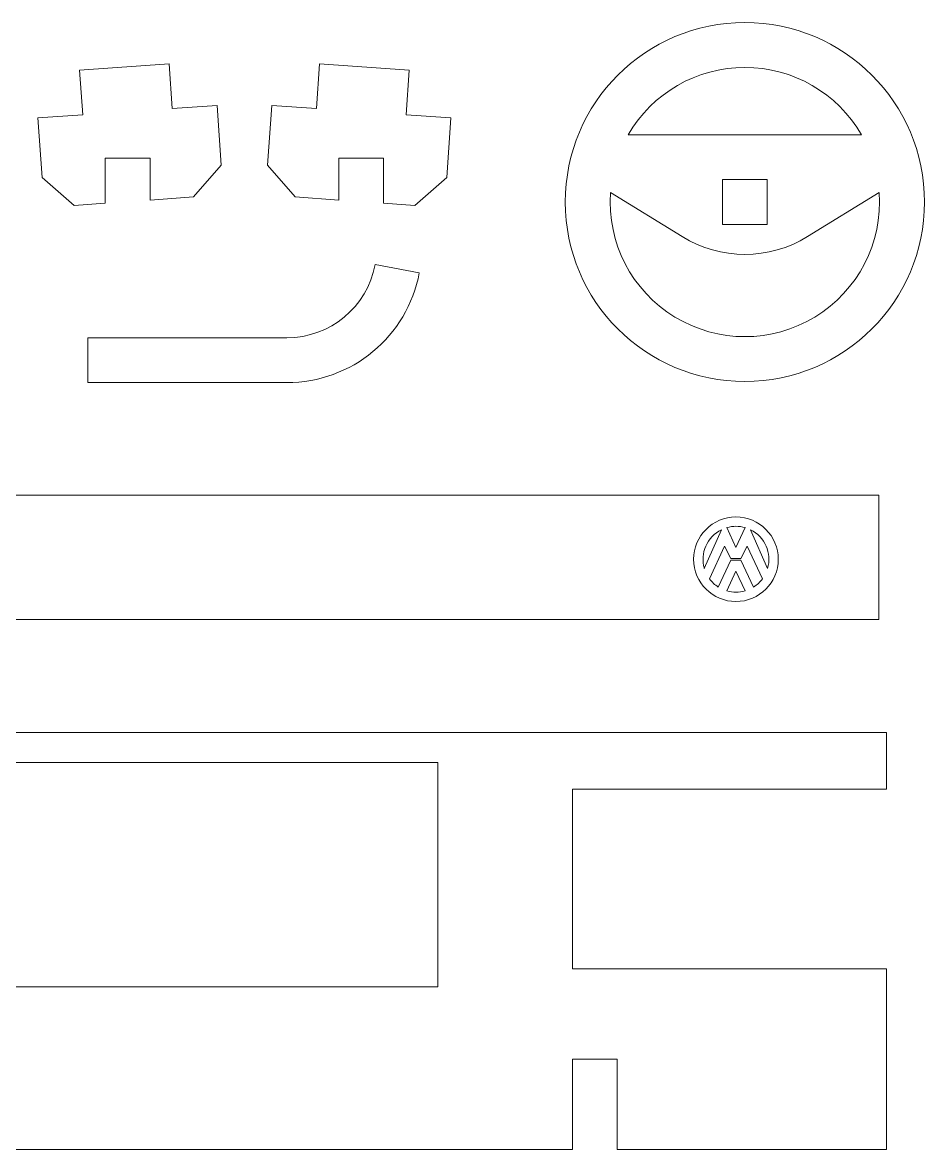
# Model space of a CAD drawing. Header units: millimetres. Extents: x 1593 to 2741, y -1858 to 567.
# Drawn here: x 2461.5 to 2521.7, y -177.8 to -102.5 of the extents above; entities that cross this region are included whole.
import ezdxf

# ---------------------------------------------------------------- set-up
doc = ezdxf.new("R2010")
doc.units = ezdxf.units.MM
doc.layers.add('CUTTING', color=5, linetype='Continuous')
doc.layers.add('ENGRAVING', color=1, linetype='Continuous')

msp = doc.modelspace()

# ---------------------------------------------------------------- linework, layer by layer
at = {"layer": 'CUTTING', "linetype": 'Continuous', "lineweight": 15}
for p, q in [((2465.259, -105.627), (2471.245, -105.208)), ((2471.245, -105.208), (2471.454, -108.201)), ((2481.304, -105.208), (2481.095, -108.201)), ((2487.29, -105.627), (2481.304, -105.208)), ((2465.469, -108.619), (2465.259, -105.627)), ((2487.08, -108.619), (2487.29, -105.627)), ((2471.454, -108.201), (2474.447, -107.992)), ((2474.447, -107.992), (2474.726, -111.982)), ((2478.102, -107.992), (2477.823, -111.982)), ((2481.095, -108.201), (2478.102, -107.992)), ((2462.476, -108.829), (2465.469, -108.619)), ((2462.755, -112.819), (2462.476, -108.829)), ((2490.073, -108.829), (2487.08, -108.619)), ((2489.794, -112.819), (2490.073, -108.829)), ((2517.512, -109.953), (2501.924, -109.953)), ((2466.969, -111.515), (2469.969, -111.515)), ((2466.969, -111.515), (2466.969, -114.529)), ((2469.969, -111.515), (2469.969, -114.319)), ((2474.726, -111.982), (2472.87, -114.117)), ((2477.823, -111.982), (2479.679, -114.117)), ((2482.58, -111.515), (2482.58, -114.319)), ((2485.58, -111.515), (2482.58, -111.515)), ((2485.58, -111.515), (2485.58, -114.529)), ((2464.89, -114.675), (2462.755, -112.819)), ((2487.659, -114.675), (2489.794, -112.819)), ((2508.218, -112.953), (2511.218, -112.953)), ((2508.218, -112.953), (2508.218, -115.953)), ((2511.218, -115.953), (2511.218, -112.953)), ((2472.87, -114.117), (2469.969, -114.319)), ((2479.679, -114.117), (2482.58, -114.319)), ((2500.74, -113.824), (2505.527, -116.768)), ((2518.696, -113.824), (2513.909, -116.768)), ((2466.969, -114.529), (2464.89, -114.675)), ((2485.58, -114.529), (2487.659, -114.675)), ((2508.218, -115.953), (2511.218, -115.953)), ((2487.959, -119.184), (2485.01, -118.634)), ((2465.809, -123.529), (2479.117, -123.529)), ((2465.809, -123.529), (2465.809, -126.529)), ((2465.809, -126.529), (2479.117, -126.529)), ((2419.678, -134.043), (2518.678, -134.043)), ((2518.678, -142.369), (2518.678, -134.043)), ((2518.678, -142.369), (2419.678, -142.369)), ((2519.192, -149.917), (2420.192, -149.917)), ((2519.192, -149.917), (2519.192, -153.717)), ((2489.192, -151.917), (2450.192, -151.917)), ((2489.192, -151.917), (2489.192, -166.917)), ((2498.192, -153.717), (2519.192, -153.717)), ((2498.192, -165.717), (2498.192, -153.717)), ((2498.192, -165.717), (2519.192, -165.717)), ((2519.192, -165.717), (2519.192, -177.795)), ((2450.192, -166.917), (2489.192, -166.917)), ((2498.192, -171.756), (2501.192, -171.756)), ((2498.192, -171.756), (2498.192, -177.795)), ((2501.192, -171.756), (2501.192, -177.795)), ((2441.192, -177.795), (2498.192, -177.795)), ((2501.192, -177.795), (2519.192, -177.795))]:
    msp.add_line(p, q, dxfattribs=at)
msp.add_circle((2509.718, -114.453), 12, dxfattribs=at)
for centre, radius, start, end in [((2509.718, -114.453), 9, 30, 150), ((2509.718, -114.453), 9, 175.9891, 4.0109), ((2509.718, -109.953), 8, 238.40935, 301.59065), ((2479.117, -117.534), 5.995, 270, 349.43044), ((2479.117, -117.534), 8.995, 270, 349.43044)]:
    msp.add_arc(centre, radius, start, end, dxfattribs=at)
at = {"layer": 'ENGRAVING', "linetype": 'Continuous', "lineweight": 15}
for p, q in [((2507.009, -138.956), (2508.151, -136.361)), ((2508.516, -136.22), (2509.123, -137.541)), ((2509.123, -137.541), (2509.729, -136.22)), ((2510.095, -136.361), (2511.236, -138.956)), ((2508.367, -137.457), (2507.352, -139.647)), ((2508.788, -138.276), (2508.367, -137.457)), ((2509.878, -137.457), (2509.458, -138.276)), ((2510.893, -139.647), (2509.878, -137.457)), ((2507.942, -140.196), (2508.788, -138.4)), ((2509.458, -138.276), (2508.788, -138.276)), ((2508.788, -138.4), (2509.458, -138.4)), ((2509.458, -138.4), (2510.303, -140.196)), ((2509.123, -139.143), (2508.516, -140.454)), ((2509.729, -140.454), (2509.123, -139.143))]:
    msp.add_line(p, q, dxfattribs=at)
msp.add_circle((2509.123, -138.337), 2.827, dxfattribs=at)
for start, end in [(116.18902, 196.32462), (74.00962, 105.99038), (343.67538, 63.81098), (216.49817, 237.58567), (302.41433, 323.50183), (254.00962, 285.99038)]:
    msp.add_arc((2509.123, -138.337), 2.202, start, end, dxfattribs=at)

doc.saveas('drawing.dxf')
